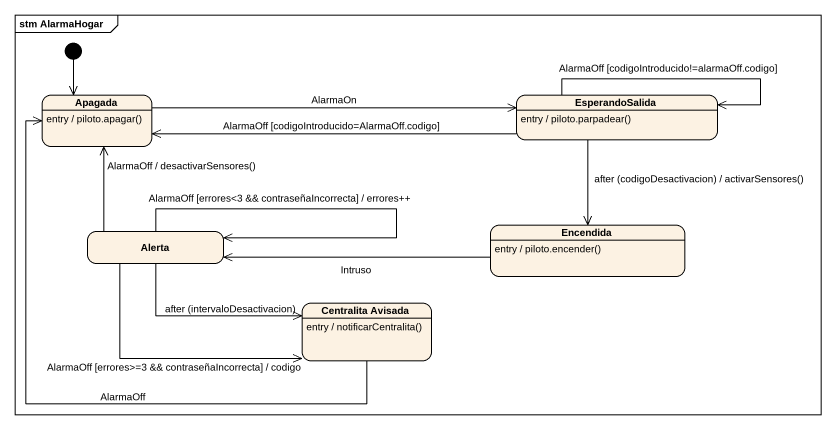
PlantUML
@startuml
mainframe stm AlarmaHogar
hide empty description
state Apagada
Apagada : entry / piloto.apagar()
state EsperandoSalida
EsperandoSalida : entry / piloto.parpadear()
state Alerta
state Encendida
Encendida : entry / piloto.encender()
state "Centralita Avisada" as Centralita_Avisada
Centralita_Avisada : entry / notificarCentralita()
[*] --> Apagada
Apagada -right-> EsperandoSalida : AlarmaOn
EsperandoSalida -left-> Apagada : AlarmaOff [codigoIntroducido=AlarmaOff.codigo]
EsperandoSalida --> EsperandoSalida : AlarmaOff [codigoIntroducido!=alarmaOff.codigo]
EsperandoSalida --> Encendida : after (codigoDesactivacion) / activarSensores()
Alerta -up-> Apagada : AlarmaOff / desactivarSensores()
Alerta --> Alerta : AlarmaOff [errores<3 && contraseñaIncorrecta] / errores++
Alerta -right-> Centralita_Avisada : after (intervaloDesactivacion)
Alerta -right-> Centralita_Avisada : AlarmaOff [errores>=3 && contraseñaIncorrecta] / codigo
Encendida -left-> Alerta : Intruso
Centralita_Avisada -up-> Apagada : AlarmaOff
@enduml
